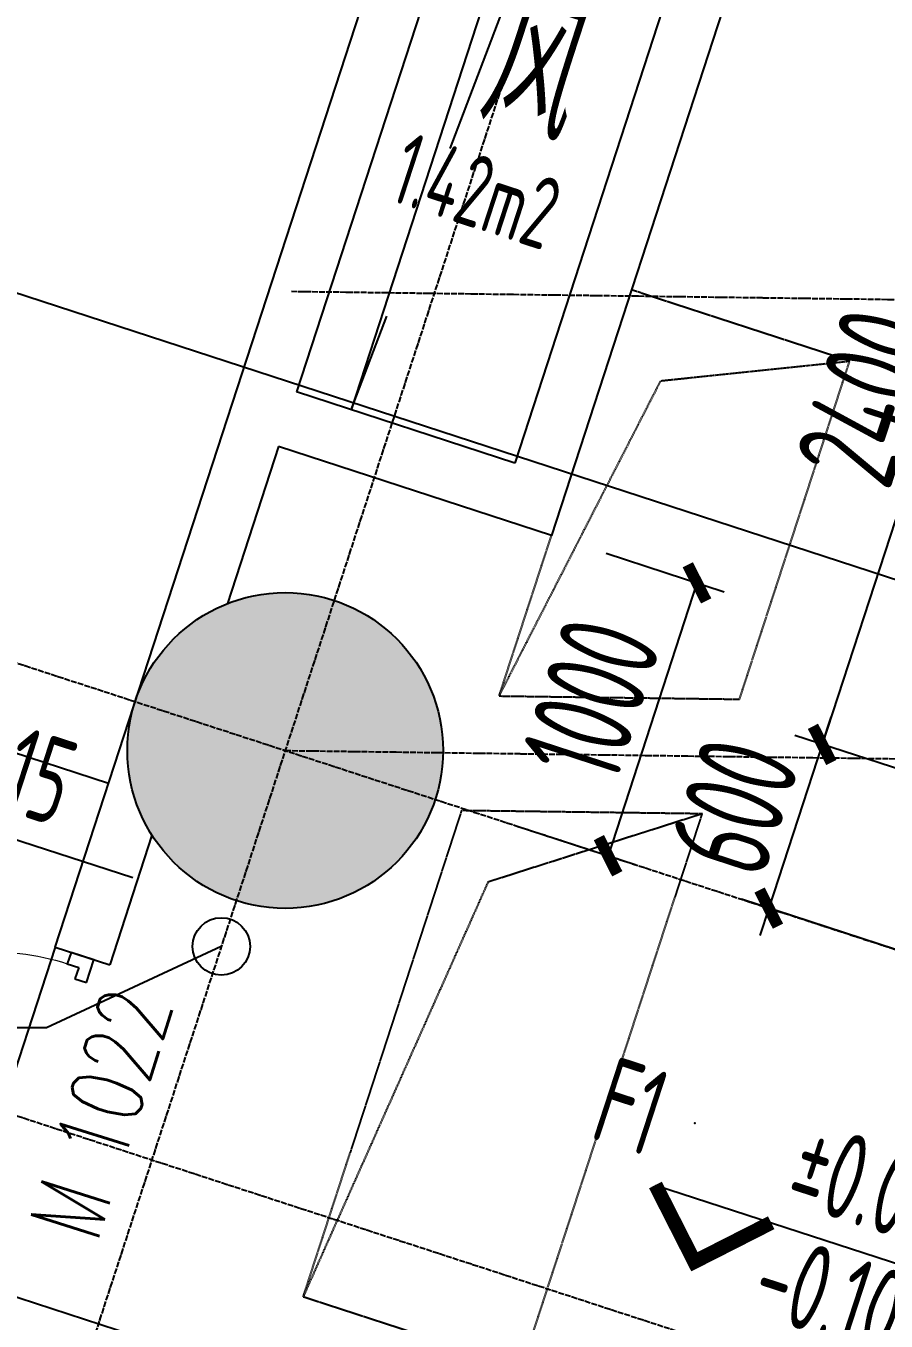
# Model space of a CAD drawing. Header units: millimetres. Extents: x 11639278 to 23698211, y -13072636 to -5537337.
# Drawn here: x 11834664 to 11837661, y -6352263 to -6347750 of the extents above; entities that cross this region are included whole.
import ezdxf
from ezdxf.enums import TextEntityAlignment as Align

# ---------------------------------------------------------------- set-up
doc = ezdxf.new("R2010")
doc.units = ezdxf.units.MM
doc.header["$LTSCALE"] = 10
for name, pattern in [('A2-RG-AXIS$0$CENTER', [2, 1.25, -0.25, 0.25, -0.25]), ('A2-RG-AXIS$0$DOTE', [2.42, 2, -0.2, 0.02, -0.2]), ('A2-RI-F1$0$HIDDEN', [0.375, 0.25, -0.125])]:
    doc.linetypes.add(name, pattern=pattern)
for name, color, linetype in [('A2-RB-F1$0$$34$A-DIMS-100', 1, 'Continuous'), ('A2-RB-F1$0$A-DIMS-100', 1, 'Continuous'), ('A2-RG-AXIS$0$A-DIMS-100', 1, 'Continuous'), ('A2-RG-AXIS$0$A-GRID', 1, 'A2-RG-AXIS$0$CENTER'), ('A2-RI-F1$0$A-DOOR', 32, 'Continuous'), ('A2-RI-F1$0$A-HOLE', 2, 'Continuous'), ('A2-RI-F1$0$A-ROOF-DRAN', 175, 'Continuous'), ('A2-RI-F1$0$A-STRS', 50, 'Continuous'), ('A2-RI-F1$0$A-SYMB', 4, 'Continuous'), ('A2-RI-F1$0$A-SYMB-AREA', 4, 'Continuous'), ('A2-RI-F1$0$A-SYMB-DOOR', 4, 'Continuous'), ('A2-RI-F1$0$A-SYMB-NAME', 4, 'Continuous'), ('A2-RI-F1$0$A-SYMB-VOID', 35, 'Continuous'), ('A2-RI-F1$0$A-WALL', 7, 'Continuous'), ('A2-RS-F1$0$A-HATH-GRAY', 8, 'Continuous'), ('A2-RS-F1$0$A-WALL-CONC', 6, 'Continuous')]:
    doc.layers.add(name, color=color, linetype=linetype)
doc.styles.add('A2-RB-F1$0$$0$XD2008', font='hzs.shx', dxfattribs={"width": 0.7, "bigfont": 'hztxt.shx'})
doc.styles.add('A2-RB-F1$0$XD2008', font='hzs.shx', dxfattribs={"width": 0.7, "bigfont": 'hztxt.shx'})
doc.styles.add('A2-RG-AXIS$0$XD2008', font='hzs.shx', dxfattribs={"width": 0.7, "bigfont": 'hztxt.shx'})
doc.styles.add('A2-RI-F1$0$ECADI', font='hzs.shx', dxfattribs={"width": 0.7, "bigfont": 'hztxt.shx'})
doc.styles.add('A2-RI-F1$0$ECADI-TXT', font='simplex.shx', dxfattribs={"bigfont": 'hztxt.shx'})
doc.styles.add('A2-RI-F1$0$XD2008', font='hzs.shx', dxfattribs={"width": 0.7, "bigfont": 'hztxt.shx'})
doc.dimstyles.new('A2-RB-F1$0$$0$XD100$0', dxfattribs={"dimscale": 100, "dimtxt": 3.5, "dimasz": 1, "dimexe": 1, "dimexo": 2, "dimgap": 0.5, "dimtad": 1, "dimdec": 0, "dimdsep": 46, "dimtxsty": 'A2-RB-F1$0$$0$XD2008', "dimblk1": 'A2-RB-F1$0$$20$_ArchTick', "dimblk2": 'A2-RB-F1$0$$20$_ArchTick', "dimsah": 1, "dimcen": 2.5, "dimclrt": 4, "dimaunit": 1, "dimadec": 0, "dimazin": 0, "dimtfac": 1, "dimtdec": 0, "dimtix": 1, "dimtmove": 2, "dimatfit": 3, "dimfxl": 0, "dimtolj": 1, "dimtzin": 0, "dimarcsym": 0})
doc.dimstyles.new('A2-RB-F1$0$XD100$0', dxfattribs={"dimscale": 100, "dimtxt": 3.5, "dimasz": 1, "dimexe": 1, "dimexo": 2, "dimgap": 0.5, "dimtad": 1, "dimdec": 0, "dimdsep": 46, "dimtxsty": 'A2-RB-F1$0$XD2008', "dimblk1": 'A2-RB-F1$0$_ArchTick', "dimblk2": 'A2-RB-F1$0$_ArchTick', "dimsah": 1, "dimcen": 2.5, "dimclrt": 4, "dimaunit": 1, "dimadec": 0, "dimazin": 0, "dimtfac": 1, "dimtdec": 0, "dimtix": 1, "dimtmove": 1, "dimatfit": 3, "dimfxl": 0, "dimtolj": 1, "dimtzin": 0, "dimarcsym": 0})
doc.dimstyles.new('A2-RG-AXIS$0$XD150', dxfattribs={"dimscale": 300, "dimtxt": 2.5, "dimasz": 1.5, "dimexe": 1, "dimexo": 2, "dimgap": 0.5, "dimtad": 1, "dimdec": 0, "dimdsep": 46, "dimtxsty": 'A2-RG-AXIS$0$XD2008', "dimcen": 2.5, "dimclrt": 4, "dimaunit": 1, "dimadec": 3, "dimazin": 0, "dimtfac": 1, "dimtdec": 0, "dimtmove": 2, "dimatfit": 3, "dimfxl": 0, "dimtolj": 1, "dimtzin": 0, "dimarcsym": 0})

# ---------------------------------------------------------------- blocks, each defined once
blk = doc.blocks.new('A2-RG-AXIS$0$_ArchTick')
at = {"color": 0, "linetype": 'ByBlock', "const_width": 0.4}
blk.add_lwpolyline([(-0.5, -0.5), (0.5, 0.5)], dxfattribs=at)
blk = doc.blocks.new('*D573')
at = {"layer": 'A2-RG-AXIS$0$A-DIMS-100', "color": 0, "lineweight": -2, "ltscale": 3, "transparency": 16777216}
blk.add_arc((11859128.7, -6350592.1), 5746.7, 341.94704, 359.22855, dxfattribs=at)
at = {"layer": 'Defpoints', "color": 0, "ltscale": 3, "transparency": 16777216}
for p in [(11834459.4, -6342551.3), (11835567, -6350274.8), (11872705.5, -6350774.9), (11864743.7, -6351815.5), (11872420.1, -6354924.3)]:
    blk.add_point(p, dxfattribs=at)
at = {"layer": 'A2-RG-AXIS$0$A-DIMS-100', "color": 0, "lineweight": -2, "ltscale": 3, "transparency": 16777216, "xscale": 150, "yscale": 150, "zscale": 150}
for p, rotation in [((11864875, -6350669.4), 89.22855370033292), ((11864592.6, -6352372.9), 251.9470404933478)]:
    blk.add_blockref('A2-RG-AXIS$0$_ArchTick', p, dxfattribs=dict(at, rotation=rotation))
at = {"layer": 'A2-RG-AXIS$0$A-DIMS-100', "color": 4, "ltscale": 3, "transparency": 16777216, "insert": (11865468.5, -6351643), "char_height": 375, "attachment_point": 5, "rotation": 80.5878, "style": 'A2-RG-AXIS$0$XD2008'}
blk.add_mtext('\\A1;17°16\'53"', dxfattribs=at)
blk = doc.blocks.new('A2-RB-F1$0$_ArchTick')
at = {"color": 0, "linetype": 'ByBlock', "const_width": 0.4}
blk.add_lwpolyline([(-0.5, -0.5), (0.5, 0.5)], dxfattribs=at)
blk = doc.blocks.new('*D1430')
at = {"layer": 'A2-RB-F1$0$A-DIMS-100', "color": 0, "lineweight": -2, "transparency": 16777216}
for p, q in [((11838181.8, -6347971.7), (11837438.1, -6350253.5)), ((11838683.5, -6348135.2), (11838086.7, -6347940.7)), ((11837939.8, -6350417.1), (11837343, -6350222.5))]:
    blk.add_line(p, q, dxfattribs=at)
at = {"layer": 'Defpoints', "color": 0, "transparency": 16777216}
for p in [(11838873.7, -6348197.2), (11837438.1, -6350253.5), (11838129.9, -6350479.1)]:
    blk.add_point(p, dxfattribs=at)
at = {"layer": 'A2-RB-F1$0$A-DIMS-100', "color": 0, "lineweight": -2, "transparency": 16777216, "xscale": 100, "yscale": 100, "zscale": 100}
for p, rotation in [((11838181.8, -6347971.7), 71.94674592661435), ((11837438.1, -6350253.5), 251.9467459266143)]:
    blk.add_blockref('A2-RB-F1$0$_ArchTick', p, dxfattribs=dict(at, rotation=rotation))
at = {"layer": 'A2-RB-F1$0$A-DIMS-100', "color": 4, "transparency": 16777216, "insert": (11837596, -6349042.9), "char_height": 350, "attachment_point": 5, "rotation": 71.9467, "style": 'A2-RB-F1$0$XD2008'}
blk.add_mtext('\\A1;2400', dxfattribs=at)
blk = doc.blocks.new('*D1431')
at = {"layer": 'A2-RB-F1$0$A-DIMS-100', "color": 0, "lineweight": -2, "transparency": 16777216}
for p, q in [((11837438.1, -6350253.5), (11837469.1, -6350158.5)), ((11837939.8, -6350417.1), (11837343, -6350222.5)), ((11837438.1, -6350253.5), (11837252.1, -6350824)), ((11837753.8, -6350987.5), (11837157, -6350793)), ((11837252.1, -6350824), (11837221.1, -6350919.1))]:
    blk.add_line(p, q, dxfattribs=at)
at = {"layer": 'Defpoints', "color": 0, "transparency": 16777216}
for p in [(11838129.9, -6350479.1), (11837252.1, -6350824), (11837944, -6351049.5)]:
    blk.add_point(p, dxfattribs=at)
at = {"layer": 'A2-RB-F1$0$A-DIMS-100', "color": 0, "lineweight": -2, "transparency": 16777216, "xscale": 100, "yscale": 100, "zscale": 100}
for p, rotation in [((11837438.1, -6350253.5), 251.9470404932914), ((11837252.1, -6350824), 71.94704049329141)]:
    blk.add_blockref('A2-RB-F1$0$_ArchTick', p, dxfattribs=dict(at, rotation=rotation))
at = {"layer": 'A2-RB-F1$0$A-DIMS-100', "color": 4, "transparency": 16777216, "insert": (11837131.2, -6350469), "char_height": 350, "attachment_point": 5, "rotation": 71.947, "style": 'A2-RB-F1$0$XD2008'}
blk.add_mtext('\\A1;600', dxfattribs=at)
blk = doc.blocks.new('*D854')
at = {"layer": 'A2-RB-F1$0$A-DIMS-100', "color": 0, "lineweight": -2, "transparency": 16777216}
for p, q in [((11836685.1, -6349587.5), (11837097, -6349721.7)), ((11837001.9, -6349690.7), (11836692.1, -6350641.4)), ((11836375.3, -6350538.2), (11836787.1, -6350672.4))]:
    blk.add_line(p, q, dxfattribs=at)
at = {"layer": 'Defpoints', "color": 0, "transparency": 16777216}
for p in [(11836495, -6349525.5), (11836185.1, -6350476.2), (11836692.1, -6350641.4)]:
    blk.add_point(p, dxfattribs=at)
at = {"layer": 'A2-RB-F1$0$A-DIMS-100', "color": 0, "lineweight": -2, "transparency": 16777216, "xscale": 100, "yscale": 100, "zscale": 100}
for p, rotation in [((11837001.9, -6349690.7), 71.94704049336183), ((11836692.1, -6350641.4), 251.9470404933618)]:
    blk.add_blockref('A2-RB-F1$0$_ArchTick', p, dxfattribs=dict(at, rotation=rotation))
at = {"layer": 'A2-RB-F1$0$A-DIMS-100', "color": 4, "transparency": 16777216, "insert": (11836633.1, -6350096.4), "char_height": 350, "attachment_point": 5, "rotation": 71.947, "style": 'A2-RB-F1$0$XD2008'}
blk.add_mtext('\\A1;1000', dxfattribs=at)
blk = doc.blocks.new('A2-RB-F1$0$$20$_ArchTick')
at = {"color": 0, "linetype": 'ByBlock', "const_width": 0.4}
blk.add_lwpolyline([(-0.5, -0.5), (0.5, 0.5)], dxfattribs=at)
blk = doc.blocks.new('*D795')
at = {"layer": 'A2-RB-F1$0$$34$A-DIMS-100', "color": 0, "lineweight": -2, "transparency": 16777216}
blk.add_arc((11854769, -6348925.3), 1365, 179.2457, 221.9642, dxfattribs=at)
at = {"layer": 'Defpoints', "color": 0, "transparency": 16777216}
for p in [(11835594.4, -6348672.9), (11854769, -6348925.3), (11872151.4, -6349154.2), (11853441.6, -6349243.6), (11853067.4, -6350455.5)]:
    blk.add_point(p, dxfattribs=at)
at = {"layer": 'A2-RB-F1$0$$34$A-DIMS-100', "color": 0, "lineweight": -2, "transparency": 16777216, "xscale": 100, "yscale": 100, "zscale": 100}
for p, rotation in [((11853404.1, -6348907.4), 89.24566017403515), ((11853754, -6349838.1), 311.9641854094716)]:
    blk.add_blockref('A2-RB-F1$0$$20$_ArchTick', p, dxfattribs=dict(at, rotation=rotation))
at = {"layer": 'A2-RB-F1$0$$34$A-DIMS-100', "color": 4, "transparency": 16777216, "insert": (11853733.1, -6349314.8), "char_height": 350, "attachment_point": 5, "rotation": 290.6049, "style": 'A2-RB-F1$0$$0$XD2008'}
blk.add_mtext('\\A1;42°43\'7"', dxfattribs=at)
blk = doc.blocks.new('*D804')
at = {"layer": 'A2-RB-F1$0$$34$A-DIMS-100', "color": 0, "lineweight": -2, "transparency": 16777216}
blk.add_arc((11844997.5, -6350401.8), 5191, 359.2284, 8.9097, dxfattribs=at)
at = {"layer": 'Defpoints', "color": 0, "transparency": 16777216}
for p in [(11852442.1, -6349234.7), (11847063.6, -6350077.9), (11850183.8, -6350179.4), (11835567, -6350274.8), (11872705.5, -6350774.9)]:
    blk.add_point(p, dxfattribs=at)
at = {"layer": 'A2-RB-F1$0$$34$A-DIMS-100', "color": 0, "lineweight": -2, "transparency": 16777216, "xscale": 100, "yscale": 100, "zscale": 100}
for p, rotation in [((11850125.9, -6349597.8), 98.90972915237298), ((11850188.1, -6350471.7), 269.2283753461023)]:
    blk.add_blockref('A2-RB-F1$0$$20$_ArchTick', p, dxfattribs=dict(at, rotation=rotation))
at = {"layer": 'A2-RB-F1$0$$34$A-DIMS-100', "color": 4, "transparency": 16777216, "insert": (11850433.1, -6350015.1), "char_height": 350, "attachment_point": 5, "rotation": 274.0691, "style": 'A2-RB-F1$0$$0$XD2008'}
blk.add_mtext('\\A1;9°40\'53"', dxfattribs=at)
blk = doc.blocks.new('*D805')
at = {"layer": 'A2-RB-F1$0$$34$A-DIMS-100', "color": 0, "lineweight": -2, "transparency": 16777216}
blk.add_arc((11853104.4, -6350510.9), 952.9, 131.947, 179.2284, dxfattribs=at)
at = {"layer": 'Defpoints', "color": 0, "transparency": 16777216}
for p in [(11852303.8, -6349620.1), (11852191, -6350239.8), (11835567, -6350274.8), (11853021.1, -6350418.2), (11872705.5, -6350774.9)]:
    blk.add_point(p, dxfattribs=at)
at = {"layer": 'A2-RB-F1$0$$34$A-DIMS-100', "color": 0, "lineweight": -2, "transparency": 16777216, "xscale": 100, "yscale": 100, "zscale": 100}
for p, rotation in [((11852467.5, -6349802.2), 41.94703006139448), ((11852151.6, -6350498.1), 269.2283753461029)]:
    blk.add_blockref('A2-RB-F1$0$$20$_ArchTick', p, dxfattribs=dict(at, rotation=rotation))
at = {"layer": 'A2-RB-F1$0$$34$A-DIMS-100', "color": 4, "transparency": 16777216, "insert": (11852001.5, -6349813), "char_height": 350, "attachment_point": 5, "rotation": 57.6732, "style": 'A2-RB-F1$0$$0$XD2008'}
blk.add_mtext('\\A1;47°16\'53"', dxfattribs=at)
blk = doc.blocks.new('A2-RS-F1')
at = {"layer": 'A2-RS-F1$0$A-HATH-GRAY', "ltscale": 3}
h = blk.add_hatch(color=256, dxfattribs=at)
h.paths.add_polyline_path([(11844906.6, -6323395.9), (11843860.7, -6323055), (11843581.8, -6323910.6), (11844627.7, -6324251.5)], flags=17)
h.paths.add_polyline_path([(11860882.6, -6343275.4), (11862023.5, -6343647.3), (11861713.6, -6344598), (11860572.7, -6344226.1)])
h.paths.add_polyline_path([(11865221.2, -6329964.4), (11866362.1, -6330336.3), (11866052.2, -6331287.1), (11864911.3, -6330915.2)])
h.paths.add_polyline_path([(11863051.9, -6336620), (11864192.8, -6336991.9), (11863882.9, -6337942.6), (11862742, -6337570.7)])
edge = h.paths.add_edge_path()
edge.add_arc((11859128.8, -6350592.2), 550, 0, 360)
edge = h.paths.add_edge_path()
edge.add_arc((11856959.4, -6357247.7), 450, 0, 360)
edge = h.paths.add_edge_path()
edge.add_arc((11853166.7, -6357589.2), 450, 0, 360)
edge = h.paths.add_edge_path()
edge.add_arc((11867805.9, -6323970.6), 450, 0, 360)
h.paths.add_polyline_path([(11846030, -6316399.5), (11847075.8, -6316740.4), (11846796.9, -6317596.1), (11845751.1, -6317255.2)])
h.paths.add_polyline_path([(11843860.7, -6323054.9), (11844906.6, -6323395.8), (11844627.7, -6324251.5), (11843581.8, -6323910.6)])
h.paths.add_polyline_path([(11855493.2, -6327056.8), (11855968.6, -6327211.7), (11855813.7, -6327687.1), (11855338.3, -6327532.2)])
h.paths.add_polyline_path([(11855338.2, -6327532.2), (11855813.6, -6327687.2), (11855968.6, -6327211.8), (11855493.2, -6327056.8)])
h.paths.add_polyline_path([(11848985.4, -6347023), (11849460.8, -6347177.9), (11849305.8, -6347653.3), (11848830.5, -6347498.4)])
h.paths.add_polyline_path([(11848830.4, -6347498.4), (11849305.8, -6347653.4), (11849460.7, -6347178), (11848985.4, -6347023)])
h.paths.add_polyline_path([(11841691.5, -6329710.3), (11842737.3, -6330051.2), (11842458.4, -6330906.9), (11841412.5, -6330566)])
edge = h.paths.add_edge_path()
edge.add_arc((11835567, -6350274.8), 550, 0, 360)
h.paths.add_polyline_path([(11837074, -6343876.8), (11838119.8, -6344217.7), (11838398.7, -6343362), (11837352.9, -6343021.1)])
h.paths.add_polyline_path([(11839243.3, -6337221.4), (11840289.1, -6337562.3), (11840568, -6336706.6), (11839522.2, -6336365.7)])
h.paths.add_polyline_path([(11843581.8, -6323910.7), (11844627.7, -6324251.6), (11844906.6, -6323395.9), (11843860.7, -6323055)])
edge = h.paths.add_edge_path()
edge.add_arc((11839855.8, -6353250.4), 450, 0, 360)
edge = h.paths.add_edge_path()
edge.add_arc((11857822.8, -6320716.7), 450, 0, 360)
edge = h.paths.add_edge_path()
edge.add_arc((11856666.2, -6324264.9), 500, 0, 360)
h.paths.add_polyline_path([(11855338.3, -6327532.3), (11855813.7, -6327687.2), (11855968.6, -6327211.8), (11855493.2, -6327056.9)])
h.paths.add_polyline_path([(11848830.3, -6347498.4), (11849305.7, -6347653.3), (11849460.6, -6347177.9), (11848985.2, -6347023)])
edge = h.paths.add_edge_path()
edge.add_arc((11848133.1, -6350444.1), 500, 0, 360)
edge = h.paths.add_edge_path()
edge.add_arc((11846511.2, -6355419.9), 450, 0, 360)
edge = h.paths.add_edge_path()
edge.add_arc((11865992.2, -6360191.7), 450, 0, 360)
edge = h.paths.add_edge_path()
edge.add_arc((11868161.4, -6353536.3), 450, 0, 360)
edge = h.paths.add_edge_path()
edge.add_arc((11870330.7, -6346880.9), 450, 0, 360)
edge = h.paths.add_edge_path()
edge.add_arc((11872500, -6340225.5), 450, 0, 360)
edge = h.paths.add_edge_path()
edge.add_arc((11874669.3, -6333570.1), 450, 0, 360)
edge = h.paths.add_edge_path()
edge.add_arc((11876838.5, -6326914.7), 450, 0, 360)
at = {"layer": 'A2-RS-F1$0$A-WALL-CONC'}
blk.add_circle((11835567, -6350274.8), 550, dxfattribs=at)
blk = doc.blocks.new('A2-RI-F1$0$ECADI-TAG-HGHT（国标）')
at = {"color": 1}
blk.add_line((-2.121, 2.121), (11.768, 2.121), dxfattribs=at)
at = {"color": 1, "const_width": 0.5}
blk.add_lwpolyline([(-2.121, 2.121), (0, 0), (2.121, 2.121)], dxfattribs=at)
at = {"color": 1}
blk.add_point((-1.481, 4.6), dxfattribs=at)
at = {"style": 'A2-RI-F1$0$XD2008', "width": 0.7}
blk.add_attdef('FL', text='', height=3, dxfattribs=at).set_placement((-2.689, 2.967), align=Align.RIGHT)
for tag, p in [('F.F.L.', (2.284, 2.967)), ('T.O.S.', (2.284, -1.104))]:
    blk.add_attdef(tag, p, '', height=3, dxfattribs=at)
blk = doc.blocks.new('A2-RI-F1$0$5erhfh')
at = {"layer": 'A2-RI-F1$0$A-SYMB-AREA', "style": 'A2-RI-F1$0$ECADI', "width": 0.7}
blk.add_attdef('340M2', text='', height=2.5, dxfattribs=at).set_placement((0, 1.25), align=Align.MIDDLE_LEFT)
at = {"layer": 'A2-RI-F1$0$A-SYMB-NAME', "style": 'A2-RI-F1$0$ECADI', "width": 0.7}
blk.add_attdef('CHINESENAME', (-12.292, 3.087), '', height=4.5, dxfattribs=at)
blk = doc.blocks.new('A2-RI-F1$0$door-1000')
for p, q in [((0.6493, 0.6471), (0.7083, 0.7059)), ((0.7083, 0.7059), (0.7083, 0.7059)), ((0.7083, 0.7059), (0.7672, 0.6469)), ((0.6787, 0.6175), (0.6493, 0.6471)), ((0.7082, 0.647), (0.6787, 0.6175)), ((0.7376, 0.6174), (0.7082, 0.647)), ((0.7672, 0.6469), (0.7376, 0.6174)), ((0.059, 0.0588), (0, 0)), ((0.0884, 0.0293), (0.059, 0.0588)), ((0, 0), (0.0588, -0.059)), ((0, 0), (0, 0)), ((0.0589, -0.0001), (0.0884, 0.0293)), ((0.0588, -0.059), (0.0883, -0.0296)), ((0.0883, -0.0296), (0.0589, -0.0001)), ((0.1179, -0.0002), (0.0883, -0.0296)), ((0.0883, -0.0296), (0.6766, -0.6199)), ((0.7061, -0.5905), (0.1179, -0.0002)), ((0.5051, -0.3888), (0.5301, -0.3639)), ((0.4506, -0.4431), (0.4756, -0.4182)), ((0.6183, -0.5024), (0.6432, -0.4775)), ((0.5638, -0.5566), (0.5888, -0.5318)), ((0.6766, -0.6199), (0.7061, -0.5905))]:
    blk.add_line(p, q)
at = {"lineweight": 13}
for p, q in [((0.6432, -0.4775), (0.5301, -0.3639)), ((0.5638, -0.5566), (0.4506, -0.4431))]:
    blk.add_line(p, q, dxfattribs=at)
blk.add_arc((0.1481, 0.0285), 0.8333, 312.035, 44.9727, dxfattribs=at)
blk = doc.blocks.new('A2-RI-F1$0$ECADI-TAG-DOOR')
blk = doc.blocks.new('A2-RI-F1$0$45yrthfgh')
at = {"layer": 'A2-RI-F1$0$A-ROOF-DRAN'}
blk.add_lwpolyline([(242.3, 743.4), (-367, 459.9), (-1043.2, 459.9)], dxfattribs=at)
blk.add_circle((242.3, 743.4), 100, dxfattribs=at)
blk = doc.blocks.new('A2-RI-F1')
for p, q in [((11836366.8, -6349273.4), (11835606.3, -6349025.4)), ((11836495, -6349525.5), (11835544.3, -6349215.6))]:
    blk.add_line(p, q)
at = {"layer": 'A2-RI-F1$0$A-HOLE'}
blk.add_line((11836534.6, -6346822.7), (11835796.4, -6349087.4), dxfattribs=at)
at = {"layer": 'A2-RI-F1$0$A-STRS'}
for p, q in [((11834951, -6350389.5), (11833477.4, -6349909.2)), ((11834765.1, -6350960.1), (11834455.2, -6351910.8))]:
    blk.add_line(p, q, dxfattribs=at)
at = {"layer": 'A2-RI-F1$0$A-SYMB-VOID', "linetype": 'A2-RI-F1$0$HIDDEN'}
for p, q in [((11837534.5, -6348917.9), (11836773.9, -6348669.9)), ((11837150.5, -6350096.1), (11837534.5, -6348917.9)), ((11836312.7, -6350084.8), (11836495, -6349525.6)), ((11836312.7, -6350084.8), (11837150.5, -6350096.1)), ((11835630.2, -6352179), (11836182.9, -6350483.1)), ((11836182.9, -6350483.1), (11837020.7, -6350494.3)), ((11836390.8, -6352426.9), (11837020.7, -6350494.3)), ((11836390.8, -6352426.9), (11835630.2, -6352179))]:
    blk.add_line(p, q, dxfattribs=at)
at = {"layer": 'A2-RI-F1$0$A-SYMB-VOID', "linetype": 'A2-RI-F1$0$HIDDEN', "ltscale": 500}
blk.add_lwpolyline([(11837105, -6347008.6), (11836584.2, -6347008.6), (11835796.1, -6349087.3)], dxfattribs=at)
at = {"layer": 'A2-RI-F1$0$A-SYMB-VOID', "linetype": 'A2-RI-F1$0$HIDDEN'}
for points in [[(11836312.7, -6350084.8), (11836876, -6348986.5), (11837534.5, -6348917.9)], [(11835630.2, -6352179), (11836275.5, -6350731.5), (11837020.7, -6350494.3)]]:
    blk.add_lwpolyline(points, dxfattribs=at)
at = {"layer": 'A2-RI-F1$0$A-WALL'}
for p, q in [((11834765, -6350960), (11841784.3, -6329425.1)), ((11838431.8, -6343583.2), (11836495, -6349525.5)), ((11837264.2, -6343938.8), (11835606.3, -6349025.4)), ((11838024.8, -6344186.7), (11836366.8, -6349273.4)), ((11835544.3, -6349215.6), (11835365.9, -6349762.9)), ((11835102.9, -6350569.9), (11834955.5, -6351022.1)), ((11834765.3, -6350960.1), (11834955.5, -6351022.1)), ((11834583.6, -6352163), (11837340.9, -6353061.7))]:
    blk.add_line(p, q, dxfattribs=at)
at = {"layer": 'Defpoints', "color": 3, "linetype": 'Continuous'}
blk.add_line((11876855, -6362444.3), (11823602.2, -6345087.1), dxfattribs=at)
blk.add_blockref('A2-RS-F1', (0, 0))
ref = blk.add_blockref('A2-RI-F1$0$5erhfh', (11837237.1, -6348720), dxfattribs=dict(xscale=100.0000000002661, yscale=100.0000000002661, zscale=100.0000000002661, rotation=341.9467459264774))
ref.add_attrib('340M2', '1.42m2', (11835921, -6348355.5), dxfattribs={"layer": 'A2-RI-F1$0$A-SYMB-AREA', "height": 250, "rotation": 341.9467, "style": 'A2-RI-F1$0$ECADI', "width": 0.7})
ref.add_attrib('CHINESENAME', '风', (11836226.6, -6348065.9), dxfattribs={"layer": 'A2-RI-F1$0$A-SYMB-NAME', "height": 450, "rotation": 341.9467, "style": 'A2-RI-F1$0$ECADI', "width": 0.7})
at = {"layer": 'A2-RI-F1$0$A-DOOR', "xscale": -1000.000000001222, "yscale": 1000, "zscale": 1000.000000000001, "rotation": 296.8480475674156}
blk.add_blockref('A2-RI-F1$0$door-1000', (11834590.1, -6351954.8), dxfattribs=at)
at = {"layer": 'A2-RI-F1$0$A-SYMB', "rotation": 341.9467459266484}
for p, xscale, yscale, zscale, values in [((11833851.1, -6350554.8), 99.99999999967898, 99.99999999967898, 99.99999999967898, {'F.F.L.': '-0.015'}), ((11836993.1, -6352056.1), 99.999999999679, 99.999999999679, 99.999999999679, {'F.F.L.': '%%p0.000', 'T.O.S.': '-0.100', 'FL': 'F1'})]:
    blk.add_blockref('A2-RI-F1$0$ECADI-TAG-HGHT（国标）', p, dxfattribs=dict(at, xscale=xscale, yscale=yscale, zscale=zscale)).add_auto_attribs(values)
at = {"layer": 'A2-RI-F1$0$A-SYMB-DOOR'}
ref = blk.add_blockref('A2-RI-F1$0$ECADI-TAG-DOOR', (11835728.8, -6351822.2), dxfattribs=dict(at, xscale=100.0000000033089, yscale=100.0000000033089, zscale=100.0000000033089, rotation=72.56013758785305))
ref.add_attrib('门窗主编号1', 'M', dxfattribs={"height": 250, "rotation": 72.5601, "style": 'A2-RI-F1$0$ECADI-TXT', "width": 0.7}).set_placement((11834965, -6351823.3), align=Align.RIGHT)
ref.add_attrib('门窗主编号2', '1022', (11834998.6, -6351730.2, 333.3), dxfattribs={"height": 250, "rotation": 72.5601, "style": 'A2-RI-F1$0$ECADI-TXT', "width": 0.7})
at = {"layer": 'A2-RI-F1$0$A-WALL'}
blk.add_blockref('A2-RI-F1$0$45yrthfgh', (11835102.2, -6351700.9), dxfattribs=at)
blk = doc.blocks.new('A2-RG-AXIS')
at = {"layer": 'A2-RG-AXIS$0$A-GRID', "linetype": 'A2-RG-AXIS$0$DOTE'}
for p, q in [((11847953.1, -6312274.5), (11834792.3, -6352651.7)), ((11835588.6, -6348674.9), (11872727, -6349175.1)), ((11832290.2, -6349206.7), (11870250.8, -6361579.7)), ((11835567, -6350274.8), (11872705.5, -6350774.9)), ((11831825.3, -6350632.8), (11869786, -6363005.8))]:
    blk.add_line(p, q, dxfattribs=at)
at = {"layer": 'A2-RG-AXIS$0$A-DIMS-100', "ltscale": 3}
dim = blk.add_angular_dim_2l(base=(11864743.7, -6351815.5), line1=((11834459.4, -6342551.3), (11872420.1, -6354924.3)), line2=((11835567, -6350274.8), (11872705.5, -6350774.9)), dimstyle='A2-RG-AXIS$0$XD150', override={"dimscale": 150, "dimasz": 1, "dimblk": 'A2-RG-AXIS$0$_ArchTick', "dimadec": 4}, dxfattribs=at)
dim.commit()
dim.dimension.update_dxf_attribs({"geometry": '*D573', "text_midpoint": (11865468.5, -6351643)})
blk = doc.blocks.new('A2-RB-F1')
at = {"layer": 'A2-RB-F1$0$$34$A-DIMS-100'}
for base, line1, line2, picture, middle in [((11853441.5941, -6349243.6479), ((11872151.3808, -6349154.1979), (11835594.429, -6348672.8718)), ((11853067.4081, -6350455.5145), (11854768.9845, -6348925.3331)), '*D795', (11853733.0899, -6349314.8018)), ((11850183.8, -6350179.4), ((11847063.6, -6350077.9), (11852442.1, -6349234.7)), ((11835567, -6350274.8), (11872705.5, -6350774.9)), '*D804', (11850433.1, -6350015.1))]:
    dim = blk.add_angular_dim_2l(base=base, line1=line1, line2=line2, dimstyle='A2-RB-F1$0$$0$XD100$0', override={"dimadec": 4}, dxfattribs=at)
    dim.commit()
    dim.dimension.update_dxf_attribs({"geometry": picture, "text_midpoint": middle})
dim = blk.add_angular_dim_2l(base=(11852190.9502, -6350239.811), line1=((11835567.0072, -6350274.7506), (11872705.4803, -6350774.9392)), line2=((11852303.7752, -6349620.0921), (11853021.0598, -6350418.1999)), dimstyle='A2-RB-F1$0$$0$XD100$0', override={"dimadec": 4}, dxfattribs=at)
dim.commit()
dim.dimension.update_dxf_attribs({"geometry": '*D805', "text_midpoint": (11852001.5128, -6349813), "dimtype": 130})
at = {"layer": 'A2-RB-F1$0$A-DIMS-100'}
for p1, p2, distance, picture, middle in [((11838873.7, -6348197.2), (11838129.9, -6350479.1), -727.7, '*D1430', (11837596, -6349042.9)), ((11836495, -6349525.5), (11836185.1, -6350476.2), 533.2, '*D854', (11836633.1, -6350096.4)), ((11838129.9, -6350479.1), (11837944, -6351049.5), -727.7, '*D1431', (11837131.2, -6350469))]:
    dim = blk.add_aligned_dim(p1=p1, p2=p2, distance=distance, dimstyle='A2-RB-F1$0$XD100$0', dxfattribs=at)
    dim.commit()
    dim.dimension.update_dxf_attribs({"geometry": picture, "text_midpoint": middle})

msp = doc.modelspace()

# ---------------------------------------------------------------- block references
for name in ['A2-RI-F1', 'A2-RB-F1', 'A2-RG-AXIS', 'A2-RS-F1']:
    msp.add_blockref(name, (0, 0))

doc.saveas('drawing.dxf')
